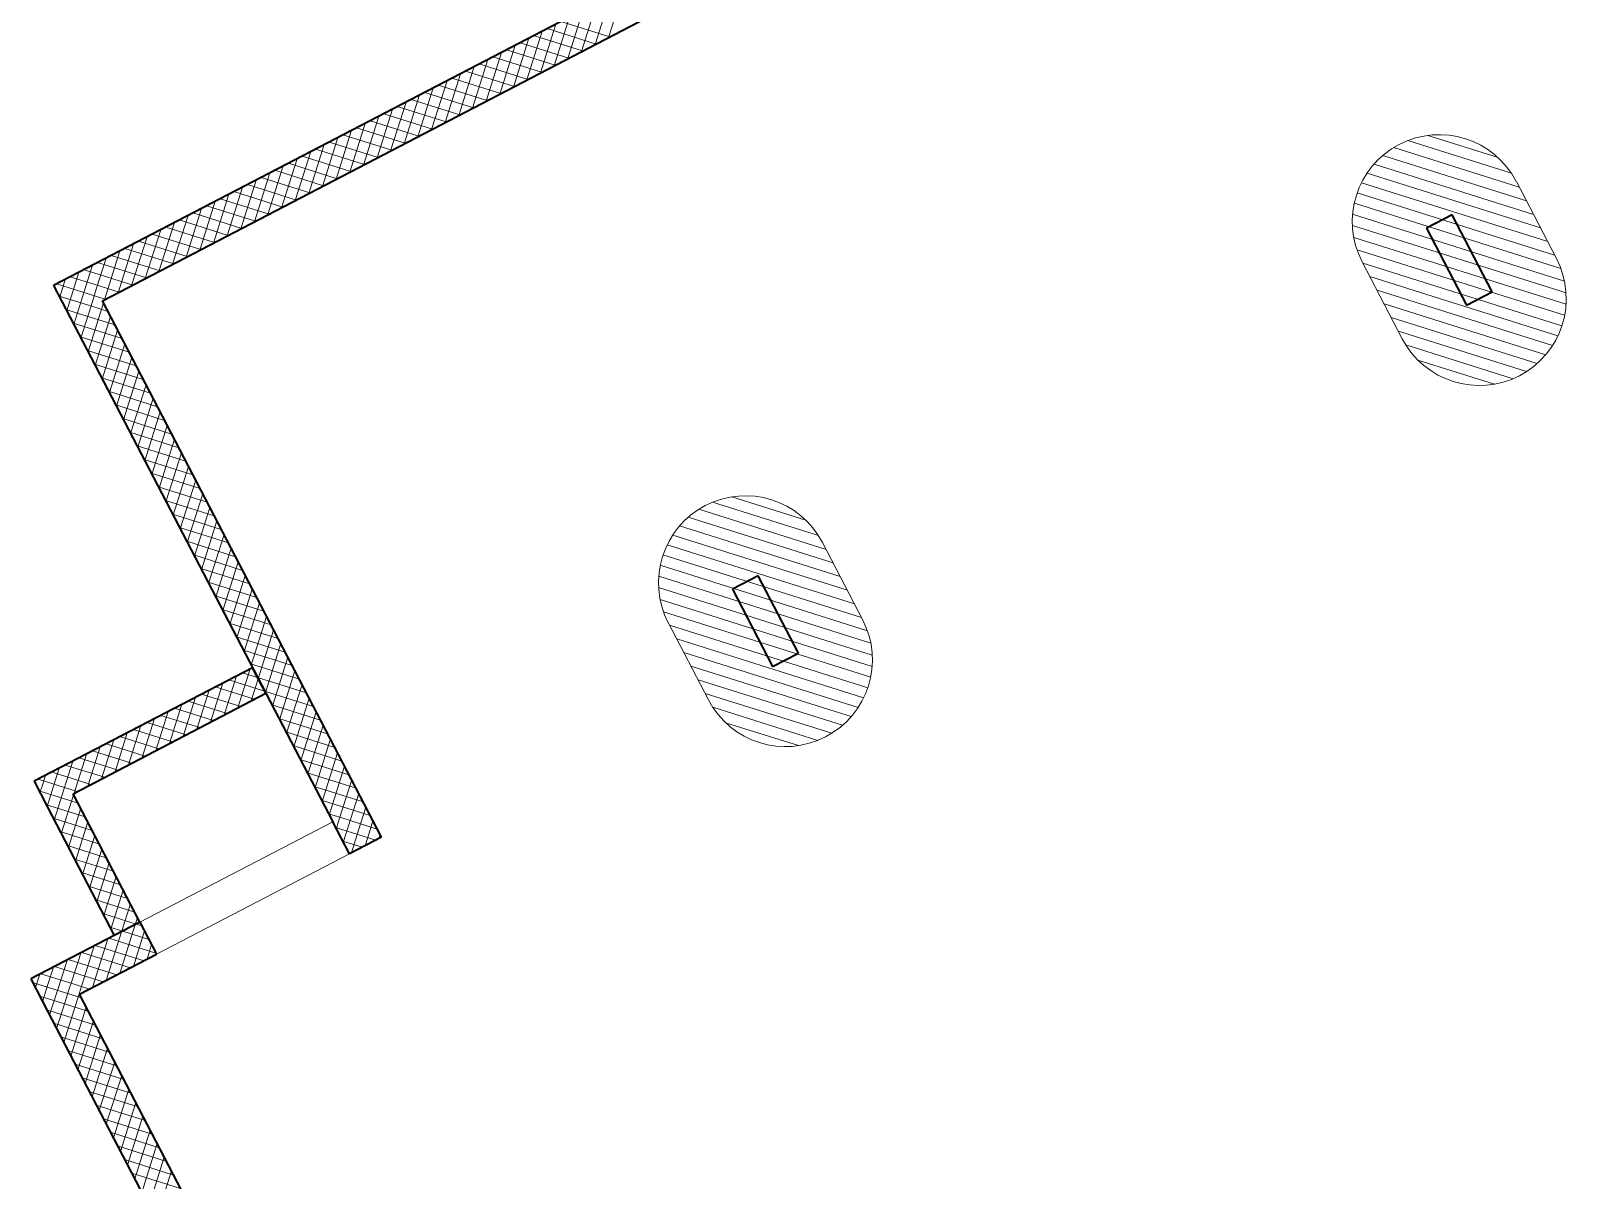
# Model space of a CAD drawing. Header units: metres. Extents: x 2740299.3 to 2740354.3, y 1267793.1 to 1267844.4.
# Drawn here: x 2740299.32 to 2740309.92, y 1267818.38 to 1267826.32 of the extents above; entities that cross this region are included whole.
import ezdxf

# ---------------------------------------------------------------- set-up
doc = ezdxf.new("R2010")
doc.units = ezdxf.units.M
doc.layers.add('grundriss', color=7, linetype='Continuous', true_color=0x000000)

msp = doc.modelspace()

# ---------------------------------------------------------------- linework, layer by layer
at = {"layer": 'grundriss', "color": 7, "linetype": 'Continuous', "lineweight": 35}
for p, q in [((2740307.232, 1267828.596), (2740299.479, 1267824.561)), ((2740299.816, 1267824.455), (2740307.347, 1267828.374)), ((2740309.134, 1267825.048), (2740308.957, 1267824.956)), ((2740309.411, 1267824.516), (2740309.134, 1267825.048)), ((2740308.957, 1267824.956), (2740309.234, 1267824.424)), ((2740299.479, 1267824.561), (2740299.594, 1267824.339)), ((2740309.234, 1267824.424), (2740309.411, 1267824.516)), ((2740301.743, 1267820.751), (2740299.816, 1267824.455)), ((2740299.594, 1267824.339), (2740301.406, 1267820.858)), ((2740304.344, 1267822.556), (2740304.166, 1267822.463)), ((2740304.621, 1267822.023), (2740304.344, 1267822.556)), ((2740304.166, 1267822.463), (2740304.443, 1267821.931)), ((2740304.443, 1267821.931), (2740304.621, 1267822.023)), ((2740300.852, 1267821.922), (2740299.344, 1267821.138)), ((2740300.944, 1267821.745), (2740300.852, 1267821.922)), ((2740299.613, 1267821.052), (2740300.944, 1267821.745)), ((2740299.344, 1267821.138), (2740299.436, 1267820.96)), ((2740300.075, 1267820.165), (2740299.613, 1267821.052)), ((2740299.436, 1267820.96), (2740299.898, 1267820.073)), ((2740301.521, 1267820.636), (2740301.406, 1267820.858)), ((2740301.743, 1267820.751), (2740301.521, 1267820.636)), ((2740300.075, 1267820.165), (2740299.321, 1267819.773)), ((2740300.075, 1267820.165), (2740299.898, 1267820.073)), ((2740300.075, 1267820.165), (2740300.19, 1267819.944)), ((2740299.658, 1267819.667), (2740300.19, 1267819.944)), ((2740299.321, 1267819.773), (2740299.436, 1267819.551)), ((2740307.044, 1267805.473), (2740299.658, 1267819.667)), ((2740299.436, 1267819.551), (2740306.706, 1267805.58))]:
    msp.add_line(p, q, dxfattribs=at)
at = {"layer": 'grundriss', "color": 18, "linetype": 'Continuous', "lineweight": 0, "true_color": 0x000000}
for p, q in [((2740303.217, 1267826.225), (2740303.324, 1267826.562)), ((2740303.311, 1267826.274), (2740303.418, 1267826.611)), ((2740303.029, 1267826.127), (2740303.135, 1267826.464)), ((2740303.123, 1267826.176), (2740303.23, 1267826.513)), ((2740302.747, 1267825.98), (2740302.853, 1267826.317)), ((2740302.841, 1267826.029), (2740302.947, 1267826.366)), ((2740302.887, 1267826.335), (2740303.225, 1267826.228)), ((2740302.935, 1267826.078), (2740303.041, 1267826.415)), ((2740302.981, 1267826.384), (2740303.319, 1267826.277)), ((2740302.559, 1267825.882), (2740302.665, 1267826.219)), ((2740302.653, 1267825.931), (2740302.759, 1267826.268)), ((2740302.699, 1267826.237), (2740303.036, 1267826.131)), ((2740302.793, 1267826.286), (2740303.13, 1267826.18)), ((2740302.37, 1267825.784), (2740302.477, 1267826.121)), ((2740302.465, 1267825.833), (2740302.571, 1267826.17)), ((2740302.511, 1267826.139), (2740302.848, 1267826.033)), ((2740302.605, 1267826.188), (2740302.942, 1267826.082)), ((2740302.182, 1267825.686), (2740302.289, 1267826.023)), ((2740302.276, 1267825.735), (2740302.383, 1267826.072)), ((2740302.323, 1267826.041), (2740302.66, 1267825.935)), ((2740302.417, 1267826.09), (2740302.754, 1267825.984)), ((2740301.994, 1267825.588), (2740302.1, 1267825.925)), ((2740302.041, 1267825.894), (2740302.378, 1267825.788)), ((2740302.088, 1267825.637), (2740302.195, 1267825.974)), ((2740302.135, 1267825.943), (2740302.472, 1267825.837)), ((2740302.229, 1267825.992), (2740302.566, 1267825.886)), ((2740301.806, 1267825.49), (2740301.912, 1267825.827)), ((2740301.852, 1267825.796), (2740302.19, 1267825.69)), ((2740301.9, 1267825.539), (2740302.006, 1267825.876)), ((2740301.947, 1267825.845), (2740302.284, 1267825.739)), ((2740301.524, 1267825.343), (2740301.63, 1267825.68)), ((2740301.618, 1267825.392), (2740301.724, 1267825.729)), ((2740301.664, 1267825.698), (2740302.001, 1267825.592)), ((2740301.712, 1267825.441), (2740301.818, 1267825.778)), ((2740301.758, 1267825.747), (2740302.096, 1267825.641)), ((2740301.335, 1267825.245), (2740301.442, 1267825.583)), ((2740301.43, 1267825.294), (2740301.536, 1267825.632)), ((2740301.476, 1267825.6), (2740301.813, 1267825.494)), ((2740301.57, 1267825.649), (2740301.907, 1267825.543)), ((2740301.147, 1267825.147), (2740301.254, 1267825.485)), ((2740301.241, 1267825.196), (2740301.348, 1267825.534)), ((2740301.288, 1267825.502), (2740301.625, 1267825.396)), ((2740301.382, 1267825.551), (2740301.719, 1267825.445)), ((2740300.959, 1267825.05), (2740301.065, 1267825.387)), ((2740301.053, 1267825.098), (2740301.16, 1267825.436)), ((2740301.1, 1267825.405), (2740301.437, 1267825.298)), ((2740301.194, 1267825.454), (2740301.531, 1267825.347)), ((2740300.771, 1267824.952), (2740300.877, 1267825.289)), ((2740300.818, 1267825.258), (2740301.155, 1267825.151)), ((2740300.865, 1267825.001), (2740300.971, 1267825.338)), ((2740300.912, 1267825.307), (2740301.249, 1267825.2)), ((2740301.006, 1267825.356), (2740301.343, 1267825.249)), ((2740300.583, 1267824.854), (2740300.689, 1267825.191)), ((2740300.629, 1267825.16), (2740300.967, 1267825.053)), ((2740300.677, 1267824.903), (2740300.783, 1267825.24)), ((2740300.723, 1267825.209), (2740301.061, 1267825.102)), ((2740300.3, 1267824.707), (2740300.407, 1267825.044)), ((2740300.395, 1267824.756), (2740300.501, 1267825.093)), ((2740300.441, 1267825.062), (2740300.778, 1267824.955)), ((2740300.489, 1267824.805), (2740300.595, 1267825.142)), ((2740300.535, 1267825.111), (2740300.872, 1267825.004)), ((2740300.112, 1267824.609), (2740300.219, 1267824.946)), ((2740300.206, 1267824.658), (2740300.313, 1267824.995)), ((2740300.253, 1267824.964), (2740300.59, 1267824.858)), ((2740300.347, 1267825.013), (2740300.684, 1267824.906)), ((2740299.924, 1267824.511), (2740300.03, 1267824.848)), ((2740300.018, 1267824.56), (2740300.125, 1267824.897)), ((2740300.065, 1267824.866), (2740300.402, 1267824.76)), ((2740300.159, 1267824.915), (2740300.496, 1267824.809)), ((2740299.774, 1267824.535), (2740299.842, 1267824.75)), ((2740299.83, 1267824.462), (2740299.936, 1267824.799)), ((2740299.877, 1267824.768), (2740300.214, 1267824.662)), ((2740299.971, 1267824.817), (2740300.308, 1267824.711)), ((2740299.594, 1267824.621), (2740299.756, 1267824.57)), ((2740299.612, 1267824.519), (2740299.654, 1267824.652)), ((2740299.684, 1267824.496), (2740299.725, 1267824.629)), ((2740299.688, 1267824.67), (2740299.707, 1267824.664)), ((2740299.707, 1267824.664), (2740300.026, 1267824.564)), ((2740299.725, 1267824.629), (2740299.748, 1267824.701)), ((2740299.783, 1267824.719), (2740300.12, 1267824.613)), ((2740299.5, 1267824.572), (2740299.805, 1267824.476)), ((2740299.521, 1267824.48), (2740299.541, 1267824.541)), ((2740299.541, 1267824.541), (2740299.56, 1267824.603)), ((2740299.57, 1267824.386), (2740299.612, 1267824.519)), ((2740299.755, 1267824.474), (2740299.774, 1267824.535)), ((2740299.756, 1267824.57), (2740299.932, 1267824.515)), ((2740299.517, 1267824.488), (2740299.743, 1267824.417)), ((2740299.642, 1267824.364), (2740299.684, 1267824.496)), ((2740299.668, 1267824.197), (2740299.736, 1267824.413)), ((2740299.717, 1267824.103), (2740299.823, 1267824.441)), ((2740299.736, 1267824.413), (2740299.755, 1267824.474)), ((2740299.743, 1267824.417), (2740299.854, 1267824.382)), ((2740299.805, 1267824.476), (2740299.837, 1267824.466)), ((2740299.565, 1267824.394), (2740299.649, 1267824.368)), ((2740299.619, 1267824.292), (2740299.642, 1267824.364)), ((2740299.649, 1267824.368), (2740299.903, 1267824.288)), ((2740299.766, 1267824.009), (2740299.872, 1267824.346)), ((2740299.614, 1267824.3), (2740299.952, 1267824.194)), ((2740299.663, 1267824.206), (2740300.001, 1267824.1)), ((2740299.815, 1267823.915), (2740299.921, 1267824.252)), ((2740299.712, 1267824.112), (2740300.05, 1267824.006)), ((2740299.864, 1267823.821), (2740299.97, 1267824.158)), ((2740299.761, 1267824.018), (2740300.098, 1267823.912)), ((2740299.913, 1267823.727), (2740300.019, 1267824.064)), ((2740299.81, 1267823.924), (2740300.147, 1267823.818)), ((2740299.962, 1267823.633), (2740300.068, 1267823.97)), ((2740299.859, 1267823.83), (2740300.196, 1267823.723)), ((2740300.011, 1267823.539), (2740300.117, 1267823.876)), ((2740300.06, 1267823.445), (2740300.166, 1267823.782)), ((2740299.908, 1267823.736), (2740300.245, 1267823.629)), ((2740300.109, 1267823.351), (2740300.215, 1267823.688)), ((2740299.957, 1267823.642), (2740300.294, 1267823.535)), ((2740300.158, 1267823.256), (2740300.264, 1267823.594)), ((2740300.006, 1267823.548), (2740300.343, 1267823.441)), ((2740300.055, 1267823.453), (2740300.392, 1267823.347)), ((2740300.207, 1267823.162), (2740300.313, 1267823.5)), ((2740300.104, 1267823.359), (2740300.441, 1267823.253)), ((2740300.255, 1267823.068), (2740300.362, 1267823.405)), ((2740300.153, 1267823.265), (2740300.49, 1267823.159)), ((2740300.304, 1267822.974), (2740300.411, 1267823.311)), ((2740300.202, 1267823.171), (2740300.539, 1267823.065)), ((2740300.353, 1267822.88), (2740300.46, 1267823.217)), ((2740300.251, 1267823.077), (2740300.588, 1267822.971)), ((2740300.402, 1267822.786), (2740300.509, 1267823.123)), ((2740300.451, 1267822.692), (2740300.558, 1267823.029)), ((2740300.3, 1267822.983), (2740300.637, 1267822.877)), ((2740300.5, 1267822.598), (2740300.607, 1267822.935)), ((2740300.349, 1267822.889), (2740300.686, 1267822.783)), ((2740300.549, 1267822.504), (2740300.656, 1267822.841)), ((2740300.398, 1267822.795), (2740300.735, 1267822.688)), ((2740300.598, 1267822.41), (2740300.705, 1267822.747)), ((2740300.447, 1267822.701), (2740300.784, 1267822.594)), ((2740300.496, 1267822.607), (2740300.833, 1267822.5)), ((2740300.647, 1267822.316), (2740300.754, 1267822.653)), ((2740300.545, 1267822.513), (2740300.882, 1267822.406)), ((2740300.696, 1267822.221), (2740300.802, 1267822.559)), ((2740300.594, 1267822.418), (2740300.931, 1267822.312)), ((2740300.745, 1267822.127), (2740300.851, 1267822.465)), ((2740300.643, 1267822.324), (2740300.98, 1267822.218)), ((2740300.794, 1267822.033), (2740300.9, 1267822.37)), ((2740300.692, 1267822.23), (2740301.029, 1267822.124)), ((2740300.843, 1267821.939), (2740300.949, 1267822.276)), ((2740300.892, 1267821.845), (2740300.998, 1267822.182)), ((2740300.74, 1267822.136), (2740301.078, 1267822.03)), ((2740300.941, 1267821.751), (2740301.047, 1267822.088)), ((2740300.789, 1267822.042), (2740301.127, 1267821.936)), ((2740300.99, 1267821.657), (2740301.096, 1267821.994)), ((2740300.656, 1267821.595), (2740300.741, 1267821.865)), ((2740300.75, 1267821.644), (2740300.835, 1267821.914)), ((2740300.783, 1267821.887), (2740300.887, 1267821.854)), ((2740300.838, 1267821.948), (2740301.176, 1267821.842)), ((2740301.039, 1267821.563), (2740301.145, 1267821.9)), ((2740300.468, 1267821.497), (2740300.553, 1267821.767)), ((2740300.562, 1267821.546), (2740300.647, 1267821.816)), ((2740300.595, 1267821.789), (2740300.865, 1267821.704)), ((2740300.689, 1267821.838), (2740300.936, 1267821.76)), ((2740300.844, 1267821.693), (2740300.892, 1267821.845)), ((2740300.887, 1267821.854), (2740301.224, 1267821.748)), ((2740300.936, 1267821.76), (2740301.273, 1267821.654)), ((2740301.088, 1267821.469), (2740301.194, 1267821.806)), ((2740300.279, 1267821.399), (2740300.364, 1267821.669)), ((2740300.373, 1267821.448), (2740300.459, 1267821.718)), ((2740300.407, 1267821.691), (2740300.677, 1267821.606)), ((2740300.501, 1267821.74), (2740300.771, 1267821.655)), ((2740300.938, 1267821.742), (2740300.941, 1267821.751)), ((2740300.985, 1267821.666), (2740301.322, 1267821.559)), ((2740301.137, 1267821.375), (2740301.243, 1267821.712)), ((2740300.091, 1267821.301), (2740300.176, 1267821.571)), ((2740300.125, 1267821.544), (2740300.395, 1267821.459)), ((2740300.185, 1267821.35), (2740300.27, 1267821.62)), ((2740300.219, 1267821.593), (2740300.489, 1267821.508)), ((2740300.313, 1267821.642), (2740300.583, 1267821.557)), ((2740301.034, 1267821.572), (2740301.371, 1267821.465)), ((2740301.186, 1267821.281), (2740301.292, 1267821.618)), ((2740299.903, 1267821.203), (2740299.988, 1267821.473)), ((2740299.937, 1267821.446), (2740300.206, 1267821.361)), ((2740299.997, 1267821.252), (2740300.082, 1267821.522)), ((2740300.031, 1267821.495), (2740300.3, 1267821.41)), ((2740301.083, 1267821.478), (2740301.42, 1267821.371)), ((2740301.235, 1267821.186), (2740301.341, 1267821.524)), ((2740299.715, 1267821.105), (2740299.8, 1267821.375)), ((2740299.748, 1267821.348), (2740300.018, 1267821.263)), ((2740299.809, 1267821.154), (2740299.894, 1267821.424)), ((2740299.843, 1267821.397), (2740300.112, 1267821.312)), ((2740301.132, 1267821.384), (2740301.469, 1267821.277)), ((2740301.284, 1267821.092), (2740301.39, 1267821.43)), ((2740301.333, 1267820.998), (2740301.439, 1267821.335)), ((2740299.476, 1267821.096), (2740299.518, 1267821.228)), ((2740299.56, 1267821.25), (2740299.83, 1267821.165)), ((2740299.568, 1267821.139), (2740299.612, 1267821.277)), ((2740299.621, 1267821.056), (2740299.706, 1267821.326)), ((2740299.654, 1267821.299), (2740299.924, 1267821.214)), ((2740301.181, 1267821.289), (2740301.518, 1267821.183)), ((2740301.382, 1267820.904), (2740301.488, 1267821.241)), ((2740299.372, 1267821.152), (2740299.599, 1267821.081)), ((2740299.404, 1267821.118), (2740299.424, 1267821.179)), ((2740299.466, 1267821.201), (2740299.55, 1267821.175)), ((2740299.547, 1267821.073), (2740299.568, 1267821.139)), ((2740299.55, 1267821.175), (2740299.736, 1267821.116)), ((2740301.23, 1267821.195), (2740301.567, 1267821.089)), ((2740301.453, 1267820.883), (2740301.537, 1267821.147)), ((2740299.378, 1267821.072), (2740299.548, 1267821.018)), ((2740299.385, 1267821.058), (2740299.404, 1267821.118)), ((2740299.434, 1267820.964), (2740299.476, 1267821.096)), ((2740299.527, 1267821.007), (2740299.547, 1267821.073)), ((2740299.532, 1267820.775), (2740299.617, 1267821.045)), ((2740299.548, 1267821.018), (2740299.648, 1267820.987)), ((2740299.599, 1267821.081), (2740299.642, 1267821.067)), ((2740301.279, 1267821.101), (2740301.616, 1267820.995)), ((2740301.547, 1267820.932), (2740301.586, 1267821.053)), ((2740299.427, 1267820.978), (2740299.454, 1267820.969)), ((2740299.454, 1267820.969), (2740299.697, 1267820.893)), ((2740299.483, 1267820.87), (2740299.527, 1267821.007)), ((2740299.581, 1267820.681), (2740299.666, 1267820.951)), ((2740301.328, 1267821.007), (2740301.555, 1267820.936)), ((2740301.377, 1267820.913), (2740301.461, 1267820.887)), ((2740301.513, 1267820.824), (2740301.547, 1267820.932)), ((2740301.555, 1267820.936), (2740301.665, 1267820.901)), ((2740301.585, 1267820.801), (2740301.635, 1267820.959)), ((2740299.476, 1267820.884), (2740299.746, 1267820.799)), ((2740299.63, 1267820.587), (2740299.715, 1267820.857)), ((2740301.426, 1267820.819), (2740301.704, 1267820.731)), ((2740301.431, 1267820.81), (2740301.442, 1267820.846)), ((2740301.442, 1267820.846), (2740301.453, 1267820.883)), ((2740301.461, 1267820.887), (2740301.714, 1267820.807)), ((2740301.479, 1267820.716), (2740301.513, 1267820.824)), ((2740301.657, 1267820.779), (2740301.684, 1267820.865)), ((2740299.525, 1267820.79), (2740299.795, 1267820.704)), ((2740299.679, 1267820.493), (2740299.764, 1267820.763)), ((2740301.475, 1267820.725), (2740301.61, 1267820.682)), ((2740301.535, 1267820.643), (2740301.585, 1267820.801)), ((2740301.629, 1267820.692), (2740301.657, 1267820.779)), ((2740301.723, 1267820.741), (2740301.728, 1267820.756)), ((2740301.728, 1267820.756), (2740301.733, 1267820.771)), ((2740299.574, 1267820.695), (2740299.843, 1267820.61)), ((2740299.623, 1267820.601), (2740299.892, 1267820.516)), ((2740299.728, 1267820.399), (2740299.813, 1267820.669)), ((2740299.672, 1267820.507), (2740299.941, 1267820.422)), ((2740299.777, 1267820.305), (2740299.862, 1267820.575)), ((2740299.721, 1267820.413), (2740299.99, 1267820.328)), ((2740299.826, 1267820.211), (2740299.911, 1267820.481)), ((2740299.875, 1267820.117), (2740299.96, 1267820.387)), ((2740299.77, 1267820.319), (2740300.039, 1267820.234)), ((2740299.948, 1267820.099), (2740300.009, 1267820.292)), ((2740299.819, 1267820.225), (2740300.05, 1267820.152)), ((2740300.042, 1267820.148), (2740300.058, 1267820.198)), ((2740299.842, 1267819.762), (2740299.948, 1267820.099)), ((2740299.868, 1267820.131), (2740299.956, 1267820.103)), ((2740299.936, 1267819.811), (2740300.042, 1267820.148)), ((2740299.956, 1267820.103), (2740300.137, 1267820.046)), ((2740300.03, 1267819.86), (2740300.107, 1267820.104)), ((2740300.05, 1267820.152), (2740300.088, 1267820.14)), ((2740299.656, 1267819.671), (2740299.76, 1267820.001)), ((2740299.673, 1267819.956), (2740300.01, 1267819.85)), ((2740299.748, 1267819.713), (2740299.854, 1267820.05)), ((2740299.767, 1267820.005), (2740300.105, 1267819.899)), ((2740299.861, 1267820.054), (2740300.186, 1267819.952)), ((2740300.124, 1267819.909), (2740300.156, 1267820.01)), ((2740299.44, 1267819.735), (2740299.478, 1267819.854)), ((2740299.485, 1267819.858), (2740299.573, 1267819.831)), ((2740299.512, 1267819.713), (2740299.558, 1267819.86)), ((2740299.558, 1267819.86), (2740299.572, 1267819.903)), ((2740299.579, 1267819.907), (2740299.916, 1267819.801)), ((2740299.607, 1267819.765), (2740299.666, 1267819.952)), ((2740299.334, 1267819.749), (2740299.634, 1267819.654)), ((2740299.354, 1267819.711), (2740299.368, 1267819.758)), ((2740299.368, 1267819.758), (2740299.383, 1267819.805)), ((2740299.391, 1267819.809), (2740299.622, 1267819.737)), ((2740299.573, 1267819.831), (2740299.822, 1267819.752)), ((2740299.583, 1267819.69), (2740299.607, 1267819.765)), ((2740299.383, 1267819.655), (2740299.54, 1267819.605)), ((2740299.402, 1267819.616), (2740299.44, 1267819.735)), ((2740299.465, 1267819.566), (2740299.512, 1267819.713)), ((2740299.549, 1267819.334), (2740299.653, 1267819.664)), ((2740299.559, 1267819.615), (2740299.583, 1267819.69)), ((2740299.622, 1267819.737), (2740299.728, 1267819.703)), ((2740299.634, 1267819.654), (2740299.671, 1267819.643)), ((2740299.432, 1267819.561), (2740299.446, 1267819.556)), ((2740299.446, 1267819.556), (2740299.769, 1267819.454)), ((2740299.451, 1267819.522), (2740299.465, 1267819.566)), ((2740299.5, 1267819.428), (2740299.559, 1267819.615)), ((2740299.54, 1267819.605), (2740299.72, 1267819.548)), ((2740299.598, 1267819.24), (2740299.705, 1267819.577)), ((2740299.48, 1267819.467), (2740299.818, 1267819.36)), ((2740299.647, 1267819.146), (2740299.754, 1267819.483)), ((2740299.529, 1267819.373), (2740299.867, 1267819.266)), ((2740299.696, 1267819.052), (2740299.803, 1267819.389)), ((2740299.578, 1267819.278), (2740299.916, 1267819.172)), ((2740299.745, 1267818.958), (2740299.852, 1267819.295)), ((2740299.627, 1267819.184), (2740299.964, 1267819.078)), ((2740299.794, 1267818.864), (2740299.901, 1267819.201)), ((2740299.843, 1267818.77), (2740299.949, 1267819.107)), ((2740299.676, 1267819.09), (2740300.013, 1267818.984)), ((2740299.892, 1267818.676), (2740299.998, 1267819.013)), ((2740299.725, 1267818.996), (2740300.062, 1267818.89)), ((2740299.774, 1267818.902), (2740300.111, 1267818.796)), ((2740299.941, 1267818.581), (2740300.047, 1267818.919)), ((2740299.823, 1267818.808), (2740300.16, 1267818.702)), ((2740299.99, 1267818.487), (2740300.096, 1267818.825)), ((2740299.872, 1267818.714), (2740300.209, 1267818.608)), ((2740300.039, 1267818.393), (2740300.145, 1267818.73)), ((2740299.921, 1267818.62), (2740300.258, 1267818.513)), ((2740300.088, 1267818.299), (2740300.194, 1267818.636)), ((2740299.97, 1267818.526), (2740300.307, 1267818.419)), ((2740300.137, 1267818.205), (2740300.243, 1267818.542)), ((2740300.019, 1267818.432), (2740300.356, 1267818.325)), ((2740300.186, 1267818.111), (2740300.292, 1267818.448))]:
    msp.add_line(p, q, dxfattribs=at)
at = {"layer": 'grundriss', "color": 1, "linetype": 'Continuous', "lineweight": 13}
for p, q in [((2740308.966, 1267825.597), (2740309.451, 1267825.444)), ((2740308.732, 1267825.514), (2740309.598, 1267825.24)), ((2740308.829, 1267825.562), (2740309.544, 1267825.336)), ((2740308.596, 1267825.399), (2740309.696, 1267825.052)), ((2740308.656, 1267825.459), (2740309.647, 1267825.146)), ((2740308.508, 1267825.269), (2740309.794, 1267824.864)), ((2740308.547, 1267825.336), (2740309.745, 1267824.958)), ((2740309.578, 1267825.279), (2740309.855, 1267824.747)), ((2740308.479, 1267825.2), (2740309.842, 1267824.77)), ((2740308.447, 1267825.053), (2740309.91, 1267824.591)), ((2740308.459, 1267825.128), (2740309.885, 1267824.678)), ((2740308.446, 1267824.975), (2740309.921, 1267824.509)), ((2740308.455, 1267824.893), (2740309.921, 1267824.431)), ((2740308.478, 1267824.807), (2740309.911, 1267824.355)), ((2740308.513, 1267824.725), (2740308.79, 1267824.193)), ((2740308.518, 1267824.716), (2740309.892, 1267824.282)), ((2740308.567, 1267824.622), (2740309.864, 1267824.213)), ((2740308.616, 1267824.528), (2740309.827, 1267824.146)), ((2740308.665, 1267824.434), (2740309.78, 1267824.082)), ((2740308.714, 1267824.34), (2740309.721, 1267824.022)), ((2740308.763, 1267824.245), (2740309.648, 1267823.966)), ((2740308.814, 1267824.151), (2740309.555, 1267823.917)), ((2740308.898, 1267824.045), (2740309.426, 1267823.879)), ((2740304.028, 1267823.065), (2740304.759, 1267822.835)), ((2740304.161, 1267823.102), (2740304.672, 1267822.941)), ((2740303.86, 1267822.961), (2740304.861, 1267822.645)), ((2740303.934, 1267823.016), (2740304.812, 1267822.739)), ((2740303.753, 1267822.838), (2740304.959, 1267822.457)), ((2740303.8, 1267822.901), (2740304.91, 1267822.551)), ((2740303.715, 1267822.771), (2740305.008, 1267822.363)), ((2740304.787, 1267822.786), (2740305.064, 1267822.254)), ((2740303.667, 1267822.629), (2740305.098, 1267822.177)), ((2740303.686, 1267822.701), (2740305.057, 1267822.269)), ((2740303.657, 1267822.553), (2740305.121, 1267822.091)), ((2740303.656, 1267822.475), (2740305.131, 1267822.009)), ((2740303.666, 1267822.393), (2740305.13, 1267821.931)), ((2740303.69, 1267822.307), (2740305.12, 1267821.856)), ((2740303.723, 1267822.233), (2740304, 1267821.7)), ((2740303.732, 1267822.215), (2740305.1, 1267821.783)), ((2740303.781, 1267822.121), (2740305.071, 1267821.714)), ((2740303.83, 1267822.027), (2740305.033, 1267821.647)), ((2740303.879, 1267821.933), (2740304.985, 1267821.584)), ((2740303.928, 1267821.839), (2740304.925, 1267821.524)), ((2740303.977, 1267821.744), (2740304.851, 1267821.469)), ((2740304.03, 1267821.649), (2740304.755, 1267821.42)), ((2740304.118, 1267821.542), (2740304.621, 1267821.384))]:
    msp.add_line(p, q, dxfattribs=at)
at = {"layer": 'grundriss', "color": 7, "linetype": 'Continuous', "lineweight": 13}
for p, q in [((2740300.075, 1267820.165), (2740301.406, 1267820.858)), ((2740301.521, 1267820.636), (2740300.19, 1267819.944))]:
    msp.add_line(p, q, dxfattribs=at)
at = {"layer": 'grundriss', "color": 1, "linetype": 'Continuous', "lineweight": 13}
for centre, start, end in [((2740309.045, 1267825.002), 27.4914, 207.4914), ((2740309.322, 1267824.47), 207.4914, 27.4914), ((2740304.255, 1267822.509), 27.4914, 207.4914), ((2740304.532, 1267821.977), 207.4914, 27.4914)]:
    msp.add_arc(centre, 0.6, start, end, dxfattribs=at)

doc.saveas('drawing.dxf')
